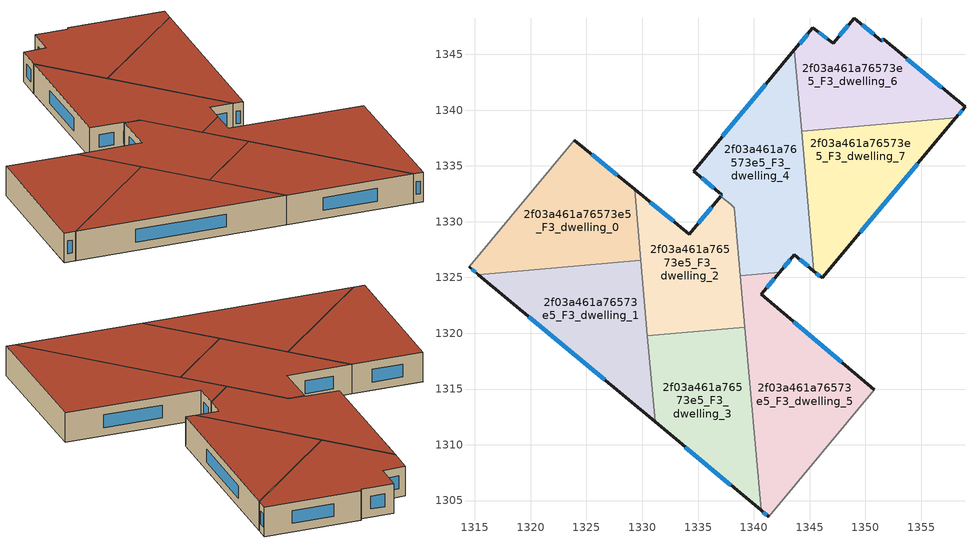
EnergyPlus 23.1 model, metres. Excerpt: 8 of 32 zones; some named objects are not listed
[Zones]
2f03a461a76573e5_F3_dwelling_0
 floor to 2f03a461a76573e5_F2_dwelling_0 (EU_floor_Construction): 1329.3,1332.91 1329.87,1326.54 1315.31,1325.26 1314.46,1325.96 1323.91,1337.32 z9
 wall outside (EU_wall_Construction): 1314.47,1325.96 1315.31,1325.26 / 1329.3,1332.91 1323.91,1337.32 z9:12
 wall adiabatic (EU_wall_Construction): 1323.91,1337.32 1314.47,1325.96 z9:12
 wall to 2f03a461a76573e5_F3_dwelling_1 (EU_wall_Construction): 1315.31,1325.26 1329.87,1326.54 z9:12
 wall to 2f03a461a76573e5_F3_dwelling_2 (EU_wall_Construction): 1329.87,1326.54 1329.3,1332.91 z9:12
 window (EU_Window_Construction): 1314.71,1325.76 1315.07,1325.46 / 1327.77,1334.17 1325.45,1336.06 z9.86:11.14
 roof outside (EU_roof_Construction): 1329.87,1326.54 1329.3,1332.91 1323.91,1337.32 1314.47,1325.96 1315.31,1325.26 z12
2f03a461a76573e5_F3_dwelling_1
 floor to 2f03a461a76573e5_F2_dwelling_1 (EU_floor_Construction): 1329.87,1326.54 1331.15,1312.05 1315.31,1325.26 z9
 wall outside (EU_wall_Construction): 1315.31,1325.26 1331.15,1312.05 z9:12
 wall to 2f03a461a76573e5_F3_dwelling_3 (EU_wall_Construction): 1331.15,1312.05 1330.47,1319.76 z9:12
 wall to 2f03a461a76573e5_F3_dwelling_2 (EU_wall_Construction): 1330.47,1319.76 1329.87,1326.54 z9:12
 window (EU_Window_Construction): 1319.83,1321.48 1326.62,1315.82 z9.86:11.14
 roof outside (EU_roof_Construction): 1331.15,1312.05 1329.87,1326.54 1315.31,1325.26 z12
2f03a461a76573e5_F3_dwelling_2
 floor to 2f03a461a76573e5_F2_dwelling_2 (EU_floor_Construction): 1338.1,1331.4 1338.26,1331.27 1339.21,1320.53 1330.47,1319.76 1329.3,1332.91 1334.24,1328.87 1337.03,1332.3 1337.92,1331.55 z9
 wall outside (EU_wall_Construction): 1337.03,1332.3 1334.24,1328.87 1329.3,1332.91 z9:12
 wall to 2f03a461a76573e5_F3_dwelling_3 (EU_wall_Construction): 1330.47,1319.76 1339.21,1320.53 z9:12
 wall to 2f03a461a76573e5_F3_dwelling_4 (EU_wall_Construction): 1338.8,1325.16 1338.26,1331.27 1338.1,1331.4 1337.92,1331.55 1337.15,1332.2 / 1337.14,1332.21 1337.03,1332.3 z9:12
 wall to 2f03a461a76573e5_F3_dwelling_5 (EU_wall_Construction): 1339.21,1320.53 1338.8,1325.16 z9:12
 window (EU_Window_Construction): 1332.83,1330.02 1330.71,1331.75 / 1336.23,1331.32 1335.04,1329.85 z9.86:11.14
 roof outside (EU_roof_Construction): 1339.21,1320.53 1338.26,1331.27 1338.1,1331.4 1337.92,1331.55 1337.03,1332.3 1334.24,1328.87 1329.3,1332.91 1330.47,1319.76 z12
2f03a461a76573e5_F3_dwelling_3
 floor to 2f03a461a76573e5_F2_dwelling_3 (EU_floor_Construction): 1339.21,1320.53 1340.66,1304.12 1331.15,1312.05 1330.47,1319.76 z9
 wall outside (EU_wall_Construction): 1331.15,1312.05 1340.66,1304.12 z9:12
 wall to 2f03a461a76573e5_F3_dwelling_5 (EU_wall_Construction): 1340.66,1304.12 1339.21,1320.53 z9:12
 window (EU_Window_Construction): 1333.87,1309.78 1337.94,1306.38 z9.86:11.14
 roof outside (EU_roof_Construction): 1340.66,1304.12 1339.21,1320.53 1330.47,1319.76 1331.15,1312.05 z12
2f03a461a76573e5_F3_dwelling_4
 floor to 2f03a461a76573e5_F2_dwelling_4 (EU_floor_Construction): 1343.64,1345.41 1345.39,1325.57 1343.62,1327.04 1342.32,1325.47 1338.8,1325.16 1338.26,1331.27 1338.1,1331.4 1337.92,1331.55 1337.03,1332.3 1337.13,1332.42 1334.6,1334.54 z9
 wall outside (EU_wall_Construction): 1343.64,1345.41 1334.6,1334.54 1337.13,1332.42 1337.03,1332.3 / 1342.32,1325.47 1343.62,1327.04 1345.39,1325.57 z9:12
 wall to 2f03a461a76573e5_F3_dwelling_5 (EU_wall_Construction): 1338.8,1325.16 1342.32,1325.47 z9:12
 wall to 2f03a461a76573e5_F3_dwelling_7 (EU_wall_Construction): 1345.39,1325.57 1344.29,1338.1 z9:12
 wall to 2f03a461a76573e5_F3_dwelling_6 (EU_wall_Construction): 1344.29,1338.1 1343.64,1345.41 z9:12
 window (EU_Window_Construction): 1337.1,1332.38 1337.06,1332.33 / 1335.32,1333.93 1336.4,1333.02 / 1341.06,1342.31 1337.18,1337.65 / 1344.13,1326.62 1344.89,1325.99 / 1342.69,1325.92 1343.25,1326.59 z9.86:11.14
 roof outside (EU_roof_Construction): 1345.39,1325.57 1343.64,1345.41 1334.6,1334.54 1337.13,1332.42 1337.03,1332.3 1337.92,1331.55 1338.1,1331.4 1338.26,1331.27 1338.8,1325.16 1342.32,1325.47 1343.62,1327.04 z12
2f03a461a76573e5_F3_dwelling_5
 floor to 2f03a461a76573e5_F2_dwelling_5 (EU_floor_Construction): 1342.32,1325.47 1340.69,1323.5 1350.79,1314.94 1341.36,1303.53 1340.66,1304.12 1338.8,1325.16 z9
 wall outside (EU_wall_Construction): 1340.66,1304.12 1341.36,1303.53 / 1350.79,1314.94 1340.69,1323.5 1342.32,1325.47 z9:12
 wall adiabatic (EU_wall_Construction): 1341.36,1303.53 1350.79,1314.94 z9:12
 window (EU_Window_Construction): 1340.86,1303.95 1341.16,1303.7 / 1341.15,1324.06 1341.86,1324.91 / 1347.9,1317.39 1343.57,1321.05 z9.86:11.14
 roof outside (EU_roof_Construction): 1341.36,1303.53 1350.79,1314.94 1340.69,1323.5 1342.32,1325.47 1338.8,1325.16 1340.66,1304.12 z12
2f03a461a76573e5_F3_dwelling_6
 floor to 2f03a461a76573e5_F2_dwelling_6 (EU_floor_Construction): 1351.65,1346.36 1358.94,1340.29 1358.13,1339.33 1344.29,1338.1 1343.64,1345.41 1345.29,1347.4 1347.1,1346.02 1349.01,1348.26 1351.43,1346.24 z9
 wall outside (EU_wall_Construction): 1358.13,1339.33 1358.94,1340.29 1351.65,1346.36 1351.43,1346.24 1349.01,1348.26 1347.1,1346.02 1345.29,1347.4 1343.64,1345.41 z9:12
 wall to 2f03a461a76573e5_F3_dwelling_7 (EU_wall_Construction): 1344.29,1338.1 1358.13,1339.33 z9:12
 window (EU_Window_Construction): 1351.59,1346.32 1351.5,1346.27 / 1356.86,1342.03 1353.73,1344.62 / 1358.36,1339.6 1358.71,1340.02 / 1344.82,1346.83 1344.11,1345.98 / 1346.59,1346.41 1345.81,1347.01 / 1348.47,1347.62 1347.65,1346.66 / 1350.74,1346.82 1349.7,1347.68 z9.86:11.14
 roof outside (EU_roof_Construction): 1358.13,1339.33 1358.94,1340.29 1351.65,1346.36 1351.43,1346.24 1349.01,1348.26 1347.1,1346.02 1345.29,1347.4 1343.64,1345.41 1344.29,1338.1 z12
2f03a461a76573e5_F3_dwelling_7
 floor to 2f03a461a76573e5_F2_dwelling_7 (EU_floor_Construction): 1358.13,1339.33 1346.12,1324.96 1345.39,1325.57 1344.29,1338.1 z9
 wall outside (EU_wall_Construction): 1345.39,1325.57 1346.12,1324.96 1358.13,1339.33 z9:12
 window (EU_Window_Construction): 1349.55,1329.06 1354.7,1335.22 / 1345.6,1325.39 1345.91,1325.13 z9.86:11.14
 roof outside (EU_roof_Construction): 1346.12,1324.96 1358.13,1339.33 1344.29,1338.1 1345.39,1325.57 z12
[Building]
EU S2 Campaign: North Axis=0; Terrain=City; Solar Distribution=FullExterior
[Site:Location]
Helsinki-Vantaa.AP: Latitude=60.317; Longitude=24.963; Time Zone=2; Elevation=54.6
[SizingPeriod:WeatherFileDays]
AnnualSizingPeriod: Begin Month=1; Begin Day of Month=1; End Month=12; End Day of Month=31; Day of Week for Start Day=Monday; Use Weather File Daylight Saving Period=No; Use Weather File Rain and Snow Indicators=No
[MATERIAL]
EU_InternalMass_Material: Roughness=MediumRough; Thickness=0.1; Conductivity=1; Density=1800; Specific Heat=900; Thermal Absorptance=0.9; Solar Absorptance=0.7; Visible Absorptance=0.7
[MATERIAL:NOMASS] Roughness=MediumRough; Thermal Absorptance=0.9; Solar Absorptance=0.7; Visible Absorptance=0.7
Name | Thermal Resistance
EU_wall_NoMass | 1.10183
EU_roof_NoMass; EU_floor_NoMass | 1.70606
[WINDOWMATERIAL:SIMPLEGLAZINGSYSTEM]
EU_Window_SimpleGlazing: UFactor=3.11035; Solar Heat Gain Coefficient=0.8; Visible Transmittance=0.8
[CONSTRUCTION]
EU_wall_Construction: EU_wall_NoMass
EU_roof_Construction: EU_roof_NoMass
EU_floor_Construction: EU_floor_NoMass
EU_Window_Construction: EU_Window_SimpleGlazing
EU_InternalMass_Construction: EU_InternalMass_Material
[ZONE] Type=1; Multiplier=1; Ceiling Height=autocalculate; Floor Area=autocalculate; Part of Total Floor Area=Yes
Name | Volume
2f03a461a76573e5_F3_dwelling_0 | 318.96
2f03a461a76573e5_F3_dwelling_1 | 318.995
2f03a461a76573e5_F3_dwelling_2 | 284.208
2f03a461a76573e5_F3_dwelling_3 | 318.972
2f03a461a76573e5_F3_dwelling_4 | 353.793
2f03a461a76573e5_F3_dwelling_5 | 378.823
2f03a461a76573e5_F3_dwelling_6 | 289.003
2f03a461a76573e5_F3_dwelling_7 | 289.039
[INTERNALMASS] Construction=EU_InternalMass_Construction
Name | Zone or ZoneList | Surface Area
2f03a461a76573e5_F3_dwelling_0_EU_InternalMass | 2f03a461a76573e5_F3_dwelling_0 | 106.32
2f03a461a76573e5_F3_dwelling_1_EU_InternalMass | 2f03a461a76573e5_F3_dwelling_1 | 106.332
2f03a461a76573e5_F3_dwelling_2_EU_InternalMass | 2f03a461a76573e5_F3_dwelling_2 | 94.7365
2f03a461a76573e5_F3_dwelling_3_EU_InternalMass | 2f03a461a76573e5_F3_dwelling_3 | 106.324
2f03a461a76573e5_F3_dwelling_4_EU_InternalMass | 2f03a461a76573e5_F3_dwelling_4 | 117.932
2f03a461a76573e5_F3_dwelling_5_EU_InternalMass | 2f03a461a76573e5_F3_dwelling_5 | 126.276
2f03a461a76573e5_F3_dwelling_6_EU_InternalMass | 2f03a461a76573e5_F3_dwelling_6 | 96.3345
2f03a461a76573e5_F3_dwelling_7_EU_InternalMass | 2f03a461a76573e5_F3_dwelling_7 | 96.3461
[OTHEREQUIPMENT] Fuel Type=Electricity; Design Level Calculation Method=Watts/Area; Power per Zone Floor Area=1; Fraction Latent=0; Fraction Radiant=0; Fraction Lost=0; Carbon Dioxide Generation Rate=0; EndUse Subcategory=EU_Step8_InternalGains
Name | Zone or ZoneList or Space or SpaceList | Schedule
EU_Step8_InternalGain_2f03a461a76573e5_F3_dwelling_0_f000 | 2f03a461a76573e5_F3_dwelling_0 | EU_Step8_GainSchedule_2f03a461a76573e5_F3_dwelling_0_f000
EU_Step8_InternalGain_2f03a461a76573e5_F3_dwelling_1_f000 | 2f03a461a76573e5_F3_dwelling_1 | EU_Step8_GainSchedule_2f03a461a76573e5_F3_dwelling_1_f000
EU_Step8_InternalGain_2f03a461a76573e5_F3_dwelling_2_f000 | 2f03a461a76573e5_F3_dwelling_2 | EU_Step8_GainSchedule_2f03a461a76573e5_F3_dwelling_2_f000
EU_Step8_InternalGain_2f03a461a76573e5_F3_dwelling_3_f000 | 2f03a461a76573e5_F3_dwelling_3 | EU_Step8_GainSchedule_2f03a461a76573e5_F3_dwelling_3_f000
EU_Step8_InternalGain_2f03a461a76573e5_F3_dwelling_4_f000 | 2f03a461a76573e5_F3_dwelling_4 | EU_Step8_GainSchedule_2f03a461a76573e5_F3_dwelling_4_f000
EU_Step8_InternalGain_2f03a461a76573e5_F3_dwelling_5_f000 | 2f03a461a76573e5_F3_dwelling_5 | EU_Step8_GainSchedule_2f03a461a76573e5_F3_dwelling_5_f000
EU_Step8_InternalGain_2f03a461a76573e5_F3_dwelling_6_f000 | 2f03a461a76573e5_F3_dwelling_6 | EU_Step8_GainSchedule_2f03a461a76573e5_F3_dwelling_6_f000
EU_Step8_InternalGain_2f03a461a76573e5_F3_dwelling_7_f000 | 2f03a461a76573e5_F3_dwelling_7 | EU_Step8_GainSchedule_2f03a461a76573e5_F3_dwelling_7_f000
[ZONEVENTILATION:DESIGNFLOWRATE] Schedule=EU_AlwaysOn; Design Flow Rate Calculation Method=AirChanges/Hour; Air Changes per Hour=0.756316; Ventilation Type=Natural; Fan Pressure Rise=0; Fan Total Efficiency=1; Constant Term Coefficient=1; Temperature Term Coefficient=0; Velocity Term Coefficient=0; Velocity Squared Term Coefficient=0; Minimum Indoor Temperature=-100; Maximum Indoor Temperature=100; Delta Temperature=-100; Minimum Outdoor Temperature=-100; Maximum Outdoor Temperature=100; Maximum Wind Speed=40
Name | Zone or ZoneList or Space or SpaceList
EU_ConstantAir_2f03a461a76573e5_F3_dwelling_0 | 2f03a461a76573e5_F3_dwelling_0
EU_ConstantAir_2f03a461a76573e5_F3_dwelling_1 | 2f03a461a76573e5_F3_dwelling_1
EU_ConstantAir_2f03a461a76573e5_F3_dwelling_2 | 2f03a461a76573e5_F3_dwelling_2
EU_ConstantAir_2f03a461a76573e5_F3_dwelling_3 | 2f03a461a76573e5_F3_dwelling_3
EU_ConstantAir_2f03a461a76573e5_F3_dwelling_4 | 2f03a461a76573e5_F3_dwelling_4
EU_ConstantAir_2f03a461a76573e5_F3_dwelling_5 | 2f03a461a76573e5_F3_dwelling_5
EU_ConstantAir_2f03a461a76573e5_F3_dwelling_6 | 2f03a461a76573e5_F3_dwelling_6
EU_ConstantAir_2f03a461a76573e5_F3_dwelling_7 | 2f03a461a76573e5_F3_dwelling_7
[HVACTEMPLATE:ZONE:IDEALLOADSAIRSYSTEM] System Availability Schedule=EU_AlwaysOn; Maximum Heating Supply Air Temperature=50; Minimum Cooling Supply Air Temperature=13; Maximum Heating Supply Air Humidity Ratio=0.0156; Minimum Cooling Supply Air Humidity Ratio=0.0077; Heating Limit=NoLimit; Cooling Limit=NoLimit; Heating Availability Schedule=EU_AlwaysOn; Cooling Availability Schedule=EU_CoolingOff; Dehumidification Control Type=ConstantSensibleHeatRatio; Cooling Sensible Heat Ratio=0.7; Dehumidification Setpoint=60; Humidification Control Type=None; Humidification Setpoint=30; Outdoor Air Method=None; Outdoor Air Flow Rate per Person=0.00944; Outdoor Air Flow Rate per Zone Floor Area=0; Outdoor Air Flow Rate per Zone=0; Demand Controlled Ventilation Type=None; Outdoor Air Economizer Type=NoEconomizer; Heat Recovery Type=None; Sensible Heat Recovery Effectiveness=0.7; Latent Heat Recovery Effectiveness=0.65
Name | Template Thermostat
2f03a461a76573e5_F3_dwelling_0 | EU_HeatOnly_2f03a461a76573e5_F3_dwelling_0
2f03a461a76573e5_F3_dwelling_1 | EU_HeatOnly_2f03a461a76573e5_F3_dwelling_1
2f03a461a76573e5_F3_dwelling_2 | EU_HeatOnly_2f03a461a76573e5_F3_dwelling_2
2f03a461a76573e5_F3_dwelling_3 | EU_HeatOnly_2f03a461a76573e5_F3_dwelling_3
2f03a461a76573e5_F3_dwelling_4 | EU_HeatOnly_2f03a461a76573e5_F3_dwelling_4
2f03a461a76573e5_F3_dwelling_5 | EU_HeatOnly_2f03a461a76573e5_F3_dwelling_5
2f03a461a76573e5_F3_dwelling_6 | EU_HeatOnly_2f03a461a76573e5_F3_dwelling_6
2f03a461a76573e5_F3_dwelling_7 | EU_HeatOnly_2f03a461a76573e5_F3_dwelling_7
[SIZING:ZONE] Zone Cooling Design Supply Air Temperature Input Method=SupplyAirTemperature; Zone Cooling Design Supply Air Temperature=13; Zone Heating Design Supply Air Temperature Input Method=SupplyAirTemperature; Zone Heating Design Supply Air Temperature=50; Zone Cooling Design Supply Air Humidity Ratio=0.008; Zone Heating Design Supply Air Humidity Ratio=0.008; Cooling Design Air Flow Method=DesignDay; Cooling Design Air Flow Rate=0; Cooling Minimum Air Flow per Zone Floor Area=0.000762; Cooling Minimum Air Flow=0; Cooling Minimum Air Flow Fraction=0.2; Heating Design Air Flow Method=DesignDay; Heating Design Air Flow Rate=0; Heating Maximum Air Flow per Zone Floor Area=0.002032; Heating Maximum Air Flow=0.141576; Heating Maximum Air Flow Fraction=0.3; Account for Dedicated Outdoor Air System=No; Dedicated Outdoor Air System Control Strategy=NeutralSupplyAir; Dedicated Outdoor Air Low Setpoint Temperature for Design=autosize; Dedicated Outdoor Air High Setpoint Temperature for Design=autosize; Zone Load Sizing Method=Sensible Load Only No Latent Load; Zone Latent Cooling Design Supply Air Humidity Ratio Input Method=HumidityRatioDifference; Zone Cooling Design Supply Air Humidity Ratio Difference=0.005; Zone Latent Heating Design Supply Air Humidity Ratio Input Method=HumidityRatioDifference; Zone Humidification Design Supply Air Humidity Ratio Difference=0.005
2f03a461a76573e5_F3_dwelling_0; 2f03a461a76573e5_F3_dwelling_1; 2f03a461a76573e5_F3_dwelling_2; 2f03a461a76573e5_F3_dwelling_3; 2f03a461a76573e5_F3_dwelling_4; 2f03a461a76573e5_F3_dwelling_5; 2f03a461a76573e5_F3_dwelling_6; 2f03a461a76573e5_F3_dwelling_7
[SCHEDULE:CONSTANT]
Name | Hourly Value
EU_AlwaysOn | 1
EU_CoolingOff | 0
[SCHEDULE:FILE] Column Number=1; Rows to Skip at Top=0; Number of Hours of Data=8760; Column Separator=Comma; Interpolate to Timestep=No; Minutes per Item=60; Adjust Schedule for Daylight Savings=Yes
Name | File
EU_Step8_GainSchedule_2f03a461a76573e5_F3_dwelling_0_f000 | ../../schedules/2f03a461a76573e5/2f03a461a76573e5_F3_dwelling_0_f000_gain.csv
EU_Step8_GainSchedule_2f03a461a76573e5_F3_dwelling_1_f000 | ../../schedules/2f03a461a76573e5/2f03a461a76573e5_F3_dwelling_1_f000_gain.csv
EU_Step8_GainSchedule_2f03a461a76573e5_F3_dwelling_2_f000 | ../../schedules/2f03a461a76573e5/2f03a461a76573e5_F3_dwelling_2_f000_gain.csv
EU_Step8_GainSchedule_2f03a461a76573e5_F3_dwelling_3_f000 | ../../schedules/2f03a461a76573e5/2f03a461a76573e5_F3_dwelling_3_f000_gain.csv
EU_Step8_GainSchedule_2f03a461a76573e5_F3_dwelling_4_f000 | ../../schedules/2f03a461a76573e5/2f03a461a76573e5_F3_dwelling_4_f000_gain.csv
EU_Step8_GainSchedule_2f03a461a76573e5_F3_dwelling_5_f000 | ../../schedules/2f03a461a76573e5/2f03a461a76573e5_F3_dwelling_5_f000_gain.csv
EU_Step8_GainSchedule_2f03a461a76573e5_F3_dwelling_6_f000 | ../../schedules/2f03a461a76573e5/2f03a461a76573e5_F3_dwelling_6_f000_gain.csv
EU_Step8_GainSchedule_2f03a461a76573e5_F3_dwelling_7_f000 | ../../schedules/2f03a461a76573e5/2f03a461a76573e5_F3_dwelling_7_f000_gain.csv
